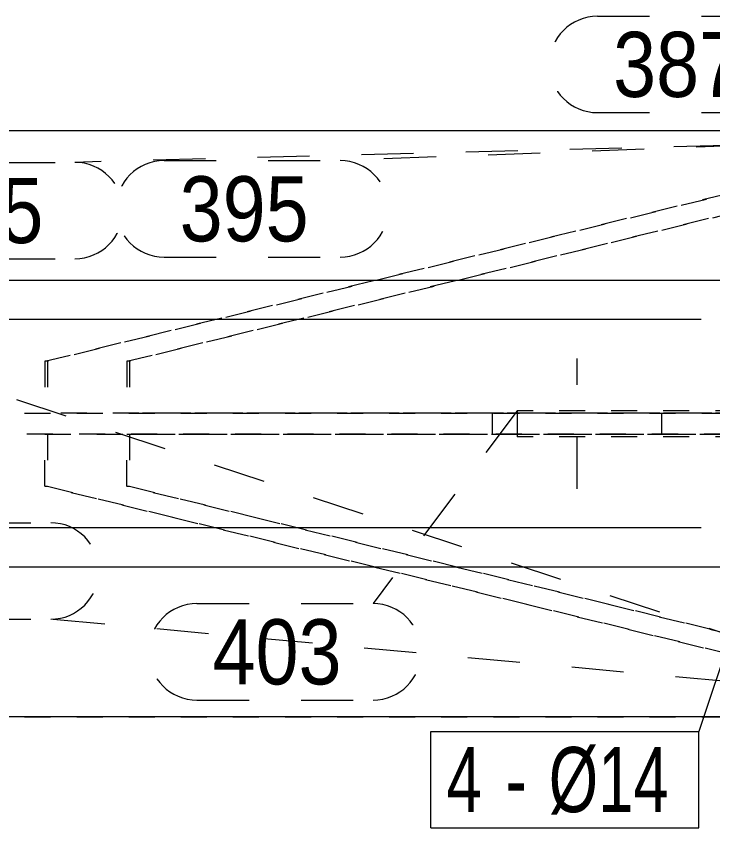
# Model space of a CAD drawing. Header units: millimetres. Extents: x 2 to 1174, y 1 to 825.
# Drawn here: x 1003.55 to 1030.29, y 551.93 to 583.09 of the extents above; entities that cross this region are included whole.
import ezdxf

# ---------------------------------------------------------------- set-up
doc = ezdxf.new("R2010")
doc.units = ezdxf.units.MM
for name, pattern in [('XKITLINE00', [0]), ('XKITLINE01', [4, 1, -1, 1, -1]), ('XKITLINE02', [4, 2, -2])]:
    doc.linetypes.add(name, pattern=pattern)
for name, color, linetype, lineweight in [('Bolt', 3, 'Continuous', 0), ('BoltMark', 7, 'Continuous', 0), ('Dimensions', 7, 'Continuous', 0), ('Part', 2, 'Continuous', 0), ('PartMark', 7, 'Continuous', 0)]:
    doc.layers.add(name, color=color, linetype=linetype, lineweight=lineweight)
doc.styles.add('ARIAL', font='ARIAL.TTF')
doc.styles.add('ARIAL_NARROW', font='ARIALN.TTF')

# ---------------------------------------------------------------- blocks, each defined once
blk = doc.blocks.new('*A115')
at = {"layer": 'Part', "color": 7, "linetype": 'XKITLINE01', "lineweight": 0}
for p, q in [((1007.791, 565.045), (1007.791, 567.045)), ((1007.791, 567.045), (1043.399, 567.045)), ((1007.896, 567.045), (1007.896, 565.045)), ((1043.294, 567.045), (1044.786, 565.545)), ((1044.89, 565.545), (1043.399, 567.045)), ((1044.786, 565.545), (1044.786, 556.445)), ((1044.786, 565.545), (1044.89, 565.545)), ((1044.89, 556.445), (1044.89, 565.545)), ((1042.797, 556.445), (1007.791, 565.045)), ((1007.791, 565.045), (1007.896, 565.045)), ((1007.896, 565.045), (1042.901, 556.445)), ((1044.89, 556.445), (1042.797, 556.445))]:
    blk.add_line(p, q, dxfattribs=at)
blk = doc.blocks.new('*A116')
at = {"layer": 'Part', "color": 7, "linetype": 'XKITLINE01', "lineweight": 0}
for p, q in [((1004.644, 565.045), (1004.644, 567.045)), ((1004.644, 567.045), (1040.252, 567.045)), ((1004.749, 567.045), (1004.749, 565.045)), ((1040.147, 567.045), (1041.639, 565.545)), ((1041.744, 565.545), (1040.252, 567.045)), ((1041.639, 565.545), (1041.639, 556.445)), ((1041.639, 565.545), (1041.744, 565.545)), ((1041.744, 556.445), (1041.744, 565.545)), ((1039.65, 556.445), (1004.644, 565.045)), ((1004.644, 565.045), (1004.749, 565.045)), ((1004.749, 565.045), (1039.755, 556.445)), ((1041.744, 556.445), (1039.65, 556.445))]:
    blk.add_line(p, q, dxfattribs=at)
blk = doc.blocks.new('*A117')
at = {"layer": 'Part', "color": 7, "linetype": 'XKITLINE01', "lineweight": 0}
for p, q in [((1007.791, 569.845), (1042.797, 578.445)), ((1042.901, 578.445), (1007.896, 569.845)), ((1044.89, 578.445), (1042.797, 578.445)), ((1044.786, 569.345), (1044.786, 578.445)), ((1044.89, 569.345), (1044.89, 578.445)), ((1007.896, 569.845), (1007.791, 569.845)), ((1007.791, 569.845), (1007.791, 567.845)), ((1007.896, 569.845), (1007.896, 567.845)), ((1044.786, 569.345), (1043.294, 567.845)), ((1043.399, 567.845), (1044.89, 569.345)), ((1044.89, 569.345), (1044.786, 569.345)), ((1043.399, 567.845), (1007.791, 567.845))]:
    blk.add_line(p, q, dxfattribs=at)
blk = doc.blocks.new('*A118')
at = {"layer": 'Part', "color": 7, "linetype": 'XKITLINE01', "lineweight": 0}
for p, q in [((1004.644, 569.845), (1039.65, 578.445)), ((1039.755, 578.445), (1004.749, 569.845)), ((1041.744, 578.445), (1039.65, 578.445)), ((1041.639, 569.345), (1041.639, 578.445)), ((1041.744, 569.345), (1041.744, 578.445)), ((1004.749, 569.845), (1004.644, 569.845)), ((1004.644, 569.845), (1004.644, 567.845)), ((1004.749, 569.845), (1004.749, 567.845)), ((1041.639, 569.345), (1040.147, 567.845)), ((1040.252, 567.845), (1041.744, 569.345)), ((1041.744, 569.345), (1041.639, 569.345)), ((1040.252, 567.845), (1004.644, 567.845))]:
    blk.add_line(p, q, dxfattribs=at)
blk = doc.blocks.new('*A120')
at = {"layer": 'Part', "color": 7, "linetype": 'XKITLINE01', "lineweight": 0}
for p, q in [((1037.39, 567.945), (1022.78, 567.945)), ((1022.78, 567.945), (1022.78, 566.945)), ((1036.07, 566.945), (1036.07, 567.945)), ((1036.289, 566.945), (1036.289, 567.945)), ((1037.39, 566.945), (1037.39, 567.945)), ((1037.39, 566.945), (1022.78, 566.945))]:
    blk.add_line(p, q, dxfattribs=at)
blk = doc.blocks.new('*A121')
at = {"layer": 'Part', "color": 7, "linetype": 'XKITLINE01', "lineweight": 0}
for p, q in [((649.866, 567.845), (1048.956, 567.845)), ((1048.956, 567.045), (649.866, 567.045))]:
    blk.add_line(p, q, dxfattribs=at)
blk = doc.blocks.new('*A127')
at = {"layer": 'Part', "color": 7, "linetype": 'XKITLINE01', "lineweight": 0}
for p, q in [((1037.652, 578.695), (649.866, 578.695)), ((649.866, 556.195), (1037.652, 556.195))]:
    blk.add_line(p, q, dxfattribs=at)
blk = doc.blocks.new('*A129')
at = {"layer": 'Part', "color": 2, "linetype": 'XKITLINE00', "lineweight": 0}
for p, q in [((1048.956, 578.695), (649.866, 578.695)), ((1048.956, 556.195), (649.866, 556.195))]:
    blk.add_line(p, q, dxfattribs=at)
blk = doc.blocks.new('*A156')
at = {"layer": 'Bolt', "color": 3, "linetype": 'XKITLINE02', "lineweight": 0}
for p, q in [((1025.08, 564.945), (1025.08, 569.945)), ((1021.83, 567.045), (1021.83, 567.845)), ((1028.33, 567.045), (1028.33, 567.845))]:
    blk.add_line(p, q, dxfattribs=at)
blk = doc.blocks.new('*A339')
at = {"layer": 'Dimensions', "color": 7, "linetype": 'XKITLINE00', "lineweight": 0}
for p, q in [((1029.849, 563.445), (965.337, 563.445)), ((1029.849, 556.195), (965.337, 556.195))]:
    blk.add_line(p, q, dxfattribs=at)
blk = doc.blocks.new('*A340')
at = {"layer": 'Dimensions', "color": 7, "linetype": 'XKITLINE00', "lineweight": 0}
for p, q in [((1029.849, 571.445), (965.337, 571.445)), ((1029.849, 563.445), (965.337, 563.445))]:
    blk.add_line(p, q, dxfattribs=at)
blk = doc.blocks.new('*A341')
at = {"layer": 'Dimensions', "color": 7, "linetype": 'XKITLINE00', "lineweight": 0}
for p, q in [((1033.83, 572.945), (977.337, 572.945)), ((1033.83, 561.945), (977.337, 561.945))]:
    blk.add_line(p, q, dxfattribs=at)
blk = doc.blocks.new('*A348')
at = {"layer": 'BoltMark', "color": 7, "linetype": 'XKITLINE00', "lineweight": 0}
for p, q in [((1032.349, 563.445), (1029.761, 555.635)), ((1019.465, 555.635), (1029.761, 555.635)), ((1019.465, 551.935), (1019.465, 555.635)), ((1029.761, 551.935), (1029.761, 555.635)), ((1019.465, 551.935), (1029.761, 551.935))]:
    blk.add_line(p, q, dxfattribs=at)
at = {"layer": 'BoltMark', "color": 3, "style": 'ARIAL_NARROW', "width": 0.85}
for s, p in [('4', (1020.065, 552.535)), ('Ø14', (1023.994, 552.535)), ('-', (1022.335, 552.535))]:
    blk.add_text(s, height=2.5, dxfattribs=at).set_placement(p)
blk = doc.blocks.new('*A358')
at = {"layer": 'PartMark', "color": 7, "linetype": 'XKITLINE02', "lineweight": 0}
for p, q in [((1022.78, 567.945), (1017.246, 560.539)), ((1010.484, 560.539), (1017.246, 560.539)), ((1010.484, 556.839), (1017.246, 556.839))]:
    blk.add_line(p, q, dxfattribs=at)
for centre, start, end in [((1010.484, 558.689), 90, 270), ((1017.246, 558.689), 270, 90)]:
    blk.add_arc(centre, 1.85, start, end, dxfattribs=at)
at = {"layer": 'PartMark', "color": 3, "style": 'ARIAL', "width": 0.85}
blk.add_text('403', height=2.5, dxfattribs=at).set_placement((1011.084, 557.439))
blk = doc.blocks.new('*A359')
at = {"layer": 'PartMark', "color": 7, "linetype": 'XKITLINE02', "lineweight": 0}
for p, q in [((1025.864, 583.09), (1032.627, 583.09)), ((1025.864, 579.39), (1032.627, 579.39)), ((1032.689, 567.945), (1032.627, 579.39))]:
    blk.add_line(p, q, dxfattribs=at)
for centre, start, end in [((1025.864, 581.24), 90, 270), ((1032.627, 581.24), 270, 90)]:
    blk.add_arc(centre, 1.85, start, end, dxfattribs=at)
at = {"layer": 'PartMark', "color": 3, "style": 'ARIAL', "width": 0.85}
blk.add_text('387', height=2.5, dxfattribs=at).set_placement((1026.464, 579.99))
blk = doc.blocks.new('*A360')
at = {"layer": 'PartMark', "color": 7, "linetype": 'XKITLINE02', "lineweight": 0}
for p, q in [((1039.65, 578.445), (1015.984, 577.546)), ((1009.221, 577.546), (1015.984, 577.546)), ((1009.221, 573.846), (1015.984, 573.846))]:
    blk.add_line(p, q, dxfattribs=at)
for centre, start, end in [((1009.221, 575.696), 90, 270), ((1015.984, 575.696), 270, 90)]:
    blk.add_arc(centre, 1.85, start, end, dxfattribs=at)
at = {"layer": 'PartMark', "color": 3, "style": 'ARIAL', "width": 0.85}
blk.add_text('395', height=2.5, dxfattribs=at).set_placement((1009.821, 574.446))
blk = doc.blocks.new('*A361')
at = {"layer": 'PartMark', "color": 7, "linetype": 'XKITLINE02', "lineweight": 0}
for p, q in [((1042.797, 578.445), (1005.797, 577.48)), ((999.035, 577.48), (1005.797, 577.48)), ((999.035, 573.78), (1005.797, 573.78))]:
    blk.add_line(p, q, dxfattribs=at)
blk.add_arc((1005.797, 575.63), 1.85, 270, 90, dxfattribs=at)
at = {"layer": 'PartMark', "color": 3, "style": 'ARIAL', "width": 0.85}
blk.add_text('395', height=2.5, dxfattribs=at).set_placement((999.635, 574.38))
blk = doc.blocks.new('*A362')
at = {"layer": 'PartMark', "color": 7, "linetype": 'XKITLINE02', "lineweight": 0}
blk.add_line((1039.65, 556.445), (1000.478, 569.381), dxfattribs=at)
blk = doc.blocks.new('*A363')
at = {"layer": 'PartMark', "color": 7, "linetype": 'XKITLINE02', "lineweight": 0}
for p, q in [((998.105, 563.642), (1004.868, 563.642)), ((998.105, 559.942), (1004.868, 559.942)), ((1042.797, 556.445), (1004.868, 559.942))]:
    blk.add_line(p, q, dxfattribs=at)
blk.add_arc((1004.868, 561.792), 1.85, 270, 90, dxfattribs=at)

msp = doc.modelspace()

# ---------------------------------------------------------------- block references
at = {"lineweight": 0}
for name in ['*A359', '*A127', '*A129', '*A361', '*A118', '*A360', '*A117', '*A341', '*A362', '*A340', '*A156', '*A121', '*A358', '*A120', '*A116', '*A115', '*A339', '*A363', '*A348']:
    msp.add_blockref(name, (0, 0), dxfattribs=at)

doc.saveas('drawing.dxf')
